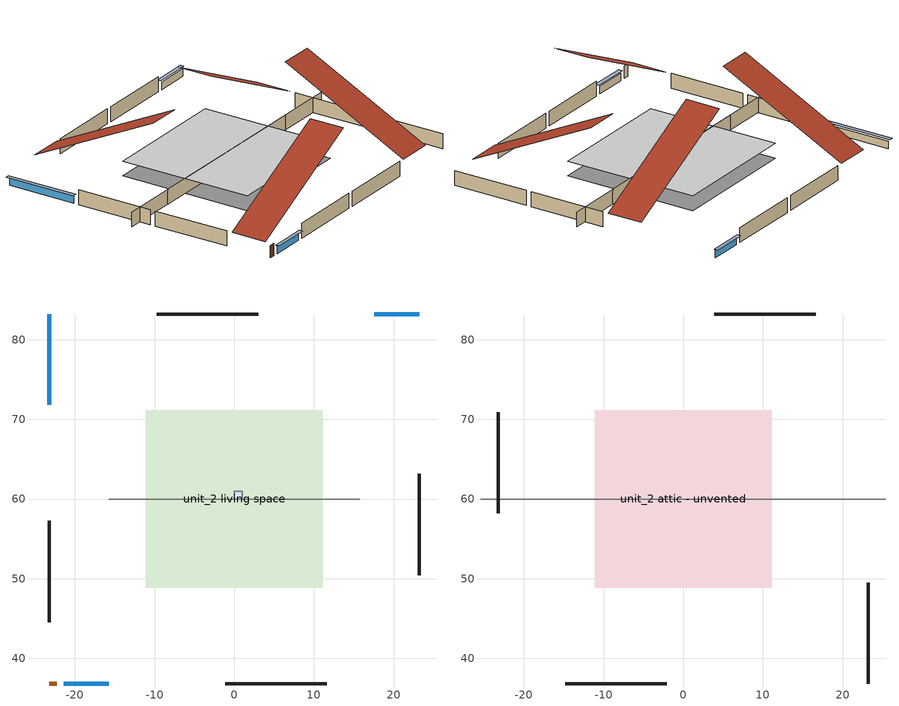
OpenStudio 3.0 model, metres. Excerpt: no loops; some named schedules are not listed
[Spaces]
unit_2 living space
 floor foundation (unit_2 Surface_1 construction): -11.14,48.86 -11.14,71.14 11.14,71.14 11.14,48.86 z0
 wall outside (unit_2 Surface_2 construction): 2.99,83.23 -9.74,83.23 / 23.23,50.42 23.23,63.16 / -1.15,36.77 11.59,36.77 / -23.23,57.25 -23.23,44.52 z0:2.44
 wall outside (unit_2 AdiabaticWallConstruction): -23.23,83.23 -23.23,71.84 / 23.23,83.23 17.57,83.23 / -21.39,36.77 -15.73,36.77 z0:1.22
 wall outside (unit_2 AdiabaticWallConstruction 1): -23.23,36.77 -22.31,36.77 z0:2.03
 wall adiabatic (unit_2 Surface_4 construction): 15.75,60 -15.75,60 z0:2.44
 window (unit_2 WindowConstruction): -23.23,83.23 -23.23,71.84 z0:1.22
 window (unit_2 WindowConstruction 1): 23.23,83.23 17.58,83.23 z0:1.22
 window (unit_2 WindowConstruction 2): -21.39,36.77 -15.73,36.77 z0:1.22
 door (unit_2 Door): -23.23,36.77 -22.32,36.77 z0:2.03
unit_2 furnace airloop ret air space
 floor adiabatic (unit_2 AdiabaticConst): 0,60 0,61 1,61 1,60 z0
 wall adiabatic (unit_2 AdiabaticConst): 0,61 0,60 1,60 1,61 0,61 z0:1
 ceiling adiabatic (unit_2 AdiabaticConst): 1,60 1,61 0,61 0,60 z1
unit_2 attic - unvented
 floor to unit_2 living space (unit_2 Surface_6 construction Reversed): -11.14,48.86 -11.14,71.14 11.14,71.14 11.14,48.86 z2.44
 wall outside (unit_2 Surface_10 construction): 16.65,83.23 3.92,83.23 / 23.23,36.77 23.23,49.5 / -14.8,36.77 -2.08,36.77 / -23.23,70.91 -23.23,58.18 z0:2.44
 wall adiabatic (unit_2 Surface_11 construction): 25.45,60 -25.45,60 z0:2.44
 roof outside (unit_2 Surface_8 construction): -16.56,83.23,2.44 -16.56,62.16,12.97 -10.67,62.16,12.97 -10.67,83.23,2.44; 23.23,69.98,2.44 2.16,69.98,12.97 2.16,64.09,12.97 23.23,64.09,2.44; 18.41,36.77,2.44 18.41,57.84,12.97 12.52,57.84,12.97 12.52,36.77,2.44; -23.23,37.7,2.44 -2.16,37.7,12.97 -2.16,43.59,12.97 -23.23,43.59,2.44
shading: -23.23,71.53 -23.23,83.53 -23.84,83.53 -23.84,71.53 z1.52; 17.27,83.23 23.53,83.23 23.53,83.84 17.27,83.84 z1.52; -15.43,36.77 -21.69,36.77 -21.69,36.16 -15.43,36.16 z1.52
[Site]
unit_2 Buffalo Niagara Intl Ap_NY_USA: Latitude {deg}=42.93; Longitude {deg}=-78.73; Time Zone {hr}=-5; Elevation {m}=215; Terrain=Suburbs
[ClimateZones]
Climate Zone Institution Name 1=Building America; Climate Zone Document Year 1=0; Climate Zone Value 1=Cold
[Site:GroundTemperature:Shallow]
4.30207, 2.29327, 2.1324, 3.08568, 6.91256, 10.7216, 14.0239, 16.1158, 16.2935, 14.5921, 11.374, 7.68183
[Site:WaterMainsTemperature]
Calculation Method=Schedule; Temperature Schedule=unit_2 mains temperature schedule
[Building]
unit_2 Building 1
[Material] Roughness=Rough
Name | Thickness {m} | Conductivity {W/m-K} | Density {kg/m3} | Specific Heat {J/kg-K} | Thermal Absorptance | Solar Absorptance | Visible Absorptance
unit_2 asphalt or fiberglass shingles | 0.009525 | 0.162714 | 1121.4 | 1465.45 | 0.92 | 0.7 | 0.7
unit_2 RoofRigidIns | 0.00224212 | 0.029427 | 32.04 | 1214.23
unit_2 RoofSheathing | 0.0127 | 0.115458 | 512.64 | 1214.23
unit_2 wood siding | 0.0254 | 0.102417 | 544.68 | 1172.36 | 0.92 | 0.7 | 0.7
unit_2 WallStudAndCavity | 0.1397 | 0.727959 | 139.0536 | 1170.24
unit_2 WallRigidIns | 0.025908 | 0.029427 | 32.04 | 1214.23
unit_2 WallStudAndCavity 1 | 0.1397 | 0.177484 | 139.0536 | 1170.24
unit_2 Drywall 0.5 in. | 0.0127 | 0.160291 | 801 | 837.4 | 0.9 | 0.5 | 0.1
unit_2 WallStudAndCavity 2 | 0.1397 | 0.223823 | 139.0536 | 1170.24
unit_2 WallStudAndCavity 3 | 0.1397 | 0.393673 | 139.0536 | 1170.24
unit_2 FloorIns | 0.1397 | 0.0492645 | 92.3553 | 1139.71
unit_2 WallRigidIns 1 | 0.051816 | 0.029427 | 32.04 | 1214.23
unit_2 Plywood 0.75 in. | 0.01905 | 0.115458 | 512.64 | 1214.23
unit_2 Concrete 4.0 in. | 0.1016 | 1.803125 | 2242.8 | 837.4 | 0.9
unit_2 wood siding 1 | 0.0254 | 0.102417 | 544.68 | 1172.36 | 0.9 | 0.75 | 0.75
unit_2 WallRigidIns 2 | 0.512978 | 0.029427 | 32.04 | 1214.23
unit_2 WallStudAndCavity 4 | 0.0889 | 0.380278 | 52.3479 | 1209.89
unit_2 DoorMaterial | 0.04445 | 0.0612267 | 512.64 | 1214.23
unit_2 WallStudAndCavity 5 | 0.0889 | 0.391764 | 83.0341 | 1211.67
unit_2 furniture material living space | 0.06096 | 0.115458 | 640.8 | 1214.23 | 0.9 | 0.6 | 0.1
[Construction]
unit_2 Surface_8 construction: unit_2 asphalt or fiberglass shingles, unit_2 RoofRigidIns, unit_2 RoofSheathing
unit_2 Surface_10 construction: unit_2 wood siding, unit_2 RoofSheathing, unit_2 WallStudAndCavity
unit_2 Surface_11 construction: unit_2 WallRigidIns, unit_2 RoofSheathing, unit_2 WallStudAndCavity 1, unit_2 Drywall 0.5 in.
unit_2 Surface_2 construction: unit_2 wood siding, unit_2 WallRigidIns, unit_2 RoofSheathing, unit_2 WallStudAndCavity 2, unit_2 Drywall 0.5 in.
unit_2 Surface_4 construction: unit_2 RoofSheathing, unit_2 WallStudAndCavity 3
unit_2 Surface_6 construction Reversed: unit_2 Plywood 0.75 in., unit_2 WallRigidIns 1, unit_2 FloorIns
unit_2 Surface_1 construction: unit_2 Concrete 4.0 in.
unit_2 WindowConstruction; unit_2 WindowConstruction 1; unit_2 WindowConstruction 2: unit_2 WindowMaterial
unit_2 AdiabaticWallConstruction; unit_2 AdiabaticWallConstruction 1: unit_2 wood siding 1, unit_2 WallRigidIns 2, unit_2 WallStudAndCavity 4, unit_2 Drywall 0.5 in.
unit_2 Door: unit_2 DoorMaterial
unit_2 PartitionWallConstruction: unit_2 Drywall 0.5 in., unit_2 WallStudAndCavity 5, unit_2 Drywall 0.5 in.
unit_2 furniture construction living space: unit_2 furniture material living space
unit_2 AdiabaticConst: unit_2 Adiabatic
[WindowMaterial:Shade] Solar Transmittance=0.822706; Solar Reflectance=0.177284; Visible Transmittance=0.822706; Visible Reflectance=0.177284; Thermal Hemispherical Emissivity=1e-05; Thermal Transmittance=0.822706; Thickness {m}=0.0001; Conductivity {W/m-K}=10000; Shade to Glass Distance {m}=0.001; Top Opening Multiplier=0; Bottom Opening Multiplier=0; Left-Side Opening Multiplier=0; Right-Side Opening Multiplier=0; Airflow Permeability=0
unit_2 WindowCoolingShade; unit_2 WindowCoolingShade 1; unit_2 WindowCoolingShade 2
[WindowMaterial:SimpleGlazingSystem]
unit_2 WindowMaterial: U-Factor {W/m2-K}=2.10086; Solar Heat Gain Coefficient=0.2125
[Material:NoMass]
unit_2 Adiabatic: Roughness=Rough; Thermal Resistance {m2-K/W}=176.1
[ThermalZone] Use Ideal Air Loads=No
Name | Volume {m3} | Thermostat
unit_2 living space | 1210.6 | unit_2 living space temperature setpoint
unit_2 attic - unvented | 824.534
unit_2 furnace airloop ret air zone | 1
[Sizing:Zone]
unit_2 attic - unvented: Zone Cooling Design Supply Air Temperature Input Method=SupplyAirTemperature; Zone Cooling Design Supply Air Temperature {C}=14; Zone Cooling Design Supply Air Temperature Difference {deltaC}=11.11; Zone Heating Design Supply Air Temperature Input Method=SupplyAirTemperature; Zone Heating Design Supply Air Temperature {C}=40; Zone Heating Design Supply Air Temperature Difference {deltaC}=11.11; Zone Cooling Design Supply Air Humidity Ratio {kg-H2O/kg-air}=0.0085; Zone Heating Design Supply Air Humidity Ratio {kg-H2O/kg-air}=0.008; Cooling Design Air Flow Method=DesignDay; Heating Design Air Flow Method=DesignDay; Account for Dedicated Outdoor Air System=No; Dedicated Outdoor Air System Control Strategy=NeutralSupplyAir; Dedicated Outdoor Air Low Setpoint Temperature for Design {C}=autosize; Dedicated Outdoor Air High Setpoint Temperature for Design {C}=autosize
[Space] Building Unit=unit_2 building_unit_2
Name | Space Type | Thermal Zone
unit_2 living space | unit_2 Space Type 1 | unit_2 living space
unit_2 attic - unvented | unit_2 Space Type 2 | unit_2 attic - unvented
unit_2 furnace airloop ret air space |  | unit_2 furnace airloop ret air zone
[SpaceType]
Name | Standards Space Type
unit_2 Space Type 1 | living space
unit_2 Space Type 2 | attic - unvented
[ThermostatSetpoint:DualSetpoint]
unit_2 living space temperature setpoint: Heating Setpoint Temperature Schedule=unit_2 heating setpoint; Cooling Setpoint Temperature Schedule=unit_2 cooling setpoint
[Foundation:Kiva]
unit_2 Foundation Kiva 1: Wall Height Above Grade {m}=0.1016; Wall Depth Below Slab {m}=0.2032
[Foundation:Kiva:Settings]
Soil Conductivity {W/m-K}=1.731; Soil Density {kg/m3}=1842.3; Soil Specific Heat {J/kg-K}=418.7; Ground Solar Absorptivity=0.9; Ground Thermal Absorptivity=0.9; Ground Surface Roughness {m}=0.03; Far-Field Width {m}=40; Deep-Ground Boundary Condition=ZeroFlux; Deep-Ground Depth {m}=40; Minimum Cell Dimension {m}=0.2; Maximum Cell Growth Coefficient=3; Simulation Timestep=Hourly
[SurfaceProperty:ExposedFoundationPerimeter]
unit_2 Surface_1: Exposed Perimeter Calculation Method=TotalExposedPerimeter; Total Exposed Perimeter {m}=63.0936
[ShadingControl] Shading Type=InteriorShade; Shading Control Type=OnIfScheduleAllows; Schedule=unit_2 cooling season schedule; Shading Control Is Scheduled=Yes
Name | Shading Device Material
unit_2 WindowShadingControl | unit_2 WindowCoolingShade
unit_2 WindowShadingControl 1 | unit_2 WindowCoolingShade 1
unit_2 WindowShadingControl 2 | unit_2 WindowCoolingShade 2
[InternalMass:Definition] Design Level Calculation Method=SurfaceArea; Surface Area {m2}=496.474
Name | Construction
unit_2 living space Living Partition | unit_2 PartitionWallConstruction
unit_2 furniture mass living space living | unit_2 furniture construction living space
[InternalMass] Space or SpaceType=unit_2 living space; Multiplier=1
Name | Internal Mass Definition
unit_2 living space Living Partition | unit_2 living space Living Partition
unit_2 furniture mass living space living | unit_2 furniture mass living space living
[People:Definition]
unit_2 occupants: Number of People Calculation Method=People; Number of People {people}=5; Fraction Radiant=0.314171; Sensible Heat Fraction=0.56303; Carbon Dioxide Generation Rate {m3/s-W}=0; Enable ASHRAE 55 Comfort Warnings=No; Mean Radiant Temperature Calculation Type=ZoneAveraged
[People]
unit_2 occupants: People Definition=unit_2 occupants; Space or SpaceType=unit_2 living space; Number of People Schedule=unit_2 occupants schedule; Activity Level Schedule=unit_2 Schedule Ruleset 1; Multiplier=1
[ElectricEquipment:Definition] Design Level Calculation Method=EquipmentLevel
Name | Design Level {W} | Fraction Latent | Fraction Radiant | Fraction Lost
unit_2 ceiling fan | 255.6 | 0 | 0.558 | 0
unit_2 clothes washer | 15982 | 0.03 | 0.162 | 0.7
unit_2 dishwasher | 14127 | 0.3 | 0.18 | 0.4
unit_2 clothes dryer | 16.9168 | 0.0164787 | 0.0801128 | 0.85
unit_2 fridge | 109.031 | 0 | 0.6 | 0
unit_2 cooking range | 16.2233 | 0.161847 | 0.382892 | 0.2
unit_2 misc tv | 335.849 | 0 | 0.6 | 0
unit_2 misc plug loads | 888.433 | 0.045 | 0.513 | 0.1
unit_2 whole house fan; unit_2 mech vent house fan | 0 | 0 | 0 | 1
unit_2 mech vent house fan cfis | 0 | 0 | 0 | 0
[ElectricEquipment] Space or SpaceType=unit_2 living space
Name | Electric Equipment Definition | Schedule
unit_2 ceiling fan | unit_2 ceiling fan | unit_2 ceiling fan schedule
unit_2 clothes washer | unit_2 clothes washer | unit_2 clothes washer schedule
unit_2 dishwasher | unit_2 dishwasher | unit_2 dishwasher schedule
unit_2 clothes dryer | unit_2 clothes dryer | unit_2 clothes dryer
unit_2 fridge | unit_2 fridge | unit_2 fridge
unit_2 cooking range | unit_2 cooking range | unit_2 cooking range
unit_2 misc tv | unit_2 misc tv | unit_2 misc tv schedule
unit_2 misc plug loads | unit_2 misc plug loads | unit_2 misc plug loads schedule
unit_2 whole house fan | unit_2 whole house fan | unit_2 Always On Discrete
unit_2 mech vent house fan | unit_2 mech vent house fan | unit_2 Always On Discrete
unit_2 mech vent house fan cfis | unit_2 mech vent house fan cfis | unit_2 Always On Discrete
[OtherEquipment:Definition] Design Level Calculation Method=EquipmentLevel
Name | Design Level {W} | Fraction Latent | Fraction Radiant | Fraction Lost
unit_2 water heater EC adjustment | 0.01 | 0 | 0 | 1
unit_2 water Sensible | -5224.15 | 0 | 0.6 | 0
unit_2 water Latent | 5300.79 | 1 | 0 | 0
unit_2 clothes dryer 2 | 224.743 | 0.0164787 | 0.0801128 | 0.85
unit_2 cooking range 2 | 475.458 | 0.161847 | 0.382892 | 0.2
unit_2 furnace_airloop_0_SupSensLkToLv equip; unit_2 furnace_airloop_0_SupCondToLv equip; unit_2 furnace_airloop_0_RetCondToRP equip; unit_2 furnace_airloop_0_RetSensLkToRP equip; unit_2 furnace_airloop_0_SupCondToDZ equip; unit_2 furnace_airloop_0_RetCondToDZ equip; unit_2 furnace_airloop_0_SupSensLkToDZ equip | 0 | 0 | 0 | 0
unit_2 furnace_airloop_0_SupLatLkToLv equip; unit_2 furnace_airloop_0_RetLatLkToRP equip; unit_2 furnace_airloop_0_SupLatLkToDZ equip | 0 | 1 | 0 | 0
[OtherEquipment]
Name | Other Equipment Definition | Space or SpaceType | Schedule | Fuel Type
unit_2 water heater EC adjustment | unit_2 water heater EC adjustment | unit_2 living space | unit_2 Always On Discrete | NaturalGas
unit_2 water Sensible | unit_2 water Sensible | unit_2 living space | unit_2 dhw fixtures schedule | None
unit_2 water Latent | unit_2 water Latent | unit_2 living space | unit_2 dhw fixtures schedule | None
unit_2 clothes dryer 1 | unit_2 clothes dryer 2 | unit_2 living space | unit_2 clothes dryer | NaturalGas
unit_2 cooking range 1 | unit_2 cooking range 2 | unit_2 living space | unit_2 cooking range | NaturalGas
unit_2 furnace_airloop_0_SupSensLkToLv equip | unit_2 furnace_airloop_0_SupSensLkToLv equip | unit_2 living space | unit_2 Always On Discrete | None
unit_2 furnace_airloop_0_SupLatLkToLv equip | unit_2 furnace_airloop_0_SupLatLkToLv equip | unit_2 living space | unit_2 Always On Discrete | None
unit_2 furnace_airloop_0_SupCondToLv equip | unit_2 furnace_airloop_0_SupCondToLv equip | unit_2 living space | unit_2 Always On Discrete | None
unit_2 furnace_airloop_0_RetCondToRP equip | unit_2 furnace_airloop_0_RetCondToRP equip | unit_2 furnace airloop ret air space | unit_2 Always On Discrete | None
unit_2 furnace_airloop_0_RetSensLkToRP equip | unit_2 furnace_airloop_0_RetSensLkToRP equip | unit_2 furnace airloop ret air space | unit_2 Always On Discrete | None
unit_2 furnace_airloop_0_RetLatLkToRP equip | unit_2 furnace_airloop_0_RetLatLkToRP equip | unit_2 furnace airloop ret air space | unit_2 Always On Discrete | None
unit_2 furnace_airloop_0_SupCondToDZ equip | unit_2 furnace_airloop_0_SupCondToDZ equip | unit_2 attic - unvented | unit_2 Always On Discrete | None
unit_2 furnace_airloop_0_RetCondToDZ equip | unit_2 furnace_airloop_0_RetCondToDZ equip | unit_2 attic - unvented | unit_2 Always On Discrete | None
unit_2 furnace_airloop_0_SupSensLkToDZ equip | unit_2 furnace_airloop_0_SupSensLkToDZ equip | unit_2 attic - unvented | unit_2 Always On Discrete | None
unit_2 furnace_airloop_0_SupLatLkToDZ equip | unit_2 furnace_airloop_0_SupLatLkToDZ equip | unit_2 attic - unvented | unit_2 Always On Discrete | None
[WaterUse:Equipment:Definition] Target Temperature Schedule=unit_2 WH Setpoint Temp
Name | Peak Flow Rate {m3/s}
unit_2 clothes washer | 0.000273283
unit_2 dishwasher | 0.000178529
[Lights:Definition]
unit_2 interior lighting: Design Level Calculation Method=LightingLevel; Lighting Level {W}=728.107; Fraction Radiant=0.6; Fraction Visible=0.2; Return Air Fraction=0
[Lights]
unit_2 interior lighting: Lights Definition=unit_2 interior lighting; Space or SpaceType=unit_2 living space; Schedule=unit_2 lighting schedule; Fraction Replaceable=1
[Exterior:Lights:Definition]
unit_2 exterior lighting: Design Level {W}=46.598
[Exterior:Lights]
unit_2 exterior lighting: Exterior Lights Definition=unit_2 exterior lighting; Schedule=unit_2 lighting schedule
[ZoneMixing] Schedule=unit_2 Always On Continuous; Design Flow Rate Calculation Method=Flow/Zone; Design Flow Rate {m3/s}=0
Name | Zone | Source Zone
unit_2 furnace_airloop_0_ZoneMixDZToLv mix | unit_2 living space | unit_2 attic - unvented
unit_2 furnace_airloop_0_ZoneMixLvToDZ mix; unit_2 whole house fan mix | unit_2 attic - unvented | unit_2 living space
[SpaceInfiltration:DesignFlowRate] Space or SpaceType=unit_2 living space; Schedule=unit_2 Always On Discrete; Design Flow Rate Calculation Method=Flow/Space; Design Flow Rate {m3/s}=0
unit_2 natural vent flow; unit_2 whole house fan flow; unit_2 infil flow; unit_2 mech vent flow
[BuildingUnit]
unit_2 building_unit_2
[Schedule:Ruleset]
Name | Default Day Schedule
unit_2 heating setpoint | unit_2 Schedule Day 3
unit_2 cooling setpoint | unit_2 Schedule Day 4
unit_2 cooling season schedule | unit_2 Schedule Day 5
unit_2 occupants schedule | unit_2 Schedule Day 6
unit_2 Schedule Ruleset 1 | unit_2 Schedule Day 7
unit_2 ceiling fan schedule | unit_2 Schedule Day 8
unit_2 dhw fixtures schedule | unit_2 Schedule Day 9
unit_2 clothes washer schedule | unit_2 Schedule Day 10
unit_2 dishwasher schedule | unit_2 Schedule Day 11
unit_2 clothes dryer | unit_2 Schedule Day 12
unit_2 fridge | unit_2 Schedule Day 13
unit_2 cooking range | unit_2 Schedule Day 14
unit_2 misc tv schedule | unit_2 Schedule Day 15
unit_2 misc plug loads schedule | unit_2 Schedule Day 16
unit_2 lighting schedule | unit_2 Schedule Day 17
[Schedule:Day]
unit_2 Schedule Day 5; unit_2 Schedule Day 6; unit_2 Schedule Day 8; unit_2 Schedule Day 10; unit_2 Schedule Day 11; unit_2 Schedule Day 12; unit_2 Schedule Day 13; unit_2 Schedule Day 14: 24, 0, 0
unit_2 Schedule Day 7: 24, 0, 117.228
[Schedule:Rule] Apply Sunday=Yes; Apply Monday=Yes; Apply Tuesday=Yes; Apply Wednesday=Yes; Apply Thursday=Yes; Apply Friday=Yes; Apply Saturday=Yes
Name | Schedule Ruleset | Rule Order | Day Schedule | Date Specification Type | Start Month | Start Day | End Month | End Day | Specific Month 1 | Specific Day 1 | Specific Month 2 | Specific Day 2 | Specific Month 3 | Specific Day 3 | Specific Month 4 | Specific Day 4 | Specific Month 5 | Specific Day 5 | Specific Month 6 | Specific Day 6 | Specific Month 7 | Specific Day 7 | Specific Month 8 | Specific Day 8 | Specific Month 9 | Specific Day 9 | Specific Month 10 | Specific Day 10 | Specific Month 11 | Specific Day 11 | Specific Month 12 | Specific Day 12 | Specific Month 13 | Specific Day 13 | Specific Month 14 | Specific Day 14 | Specific Month 15 | Specific Day 15 | Specific Month 16 | Specific Day 16 | Specific Month 17 | Specific Day 17 | Specific Month 18 | Specific Day 18 | Specific Month 19 | Specific Day 19 | Specific Month 20 | Specific Day 20 | Specific Month 21 | Specific Day 21 | Specific Month 22 | Specific Day 22 | Specific Month 23 | Specific Day 23 | Specific Month 24 | Specific Day 24 | Specific Month 25 | Specific Day 25 | Specific Month 26 | Specific Day 26 | Specific Month 27 | Specific Day 27 | Specific Month 28 | Specific Day 28 | Specific Month 29 | Specific Day 29 | Specific Month 30 | Specific Day 30 | Specific Month 31 | Specific Day 31 | Specific Month 32 | Specific Day 32 | Specific Month 33 | Specific Day 33 | Specific Month 34 | Specific Day 34 | Specific Month 35 | Specific Day 35 | Specific Month 36 | Specific Day 36 | Specific Month 37 | Specific Day 37 | Specific Month 38 | Specific Day 38 | Specific Month 39 | Specific Day 39 | Specific Month 40 | Specific Day 40 | Specific Month 41 | Specific Day 41 | Specific Month 42 | Specific Day 42 | Specific Month 43 | Specific Day 43 | Specific Month 44 | Specific Day 44 | Specific Month 45 | Specific Day 45 | Specific Month 46 | Specific Day 46 | Specific Month 47 | Specific Day 47 | Specific Month 48 | Specific Day 48 | Specific Month 49 | Specific Day 49 | Specific Month 50 | Specific Day 50 | Specific Month 51 | Specific Day 51 | Specific Month 52 | Specific Day 52 | Specific Month 53 | Specific Day 53
unit_2 cooling season schedule allday ruleset1 | unit_2 cooling season schedule | 2 | unit_2 cooling season schedule allday1 | DateRange | 1 | 1 | 5 | 31
unit_2 cooling season schedule allday ruleset6 | unit_2 cooling season schedule | 1 | unit_2 cooling season schedule allday6 | DateRange | 6 | 1 | 9 | 30
unit_2 cooling season schedule allday ruleset10 | unit_2 cooling season schedule | 0 | unit_2 cooling season schedule allday10 | DateRange | 10 | 1 | 12 | 31
unit_2 occupants schedule allday ruleset1 | unit_2 occupants schedule | 0 | unit_2 occupants schedule allday1 | DateRange | 1 | 1 | 12 | 31
unit_2 ceiling fan schedule allday ruleset1 | unit_2 ceiling fan schedule | 2 | unit_2 ceiling fan schedule allday1 | DateRange | 1 | 1 | 5 | 31
unit_2 ceiling fan schedule allday ruleset6 | unit_2 ceiling fan schedule | 1 | unit_2 ceiling fan schedule allday6 | DateRange | 6 | 1 | 8 | 31
unit_2 ceiling fan schedule allday ruleset9 | unit_2 ceiling fan schedule | 0 | unit_2 ceiling fan schedule allday9 | DateRange | 9 | 1 | 12 | 31
unit_2 clothes washer schedule allday ruleset1 | unit_2 clothes washer schedule | 6 | unit_2 clothes washer schedule allday1 | SpecificDates |  |  |  |  | 1 | 1 | 1 | 8 | 1 | 15 | 1 | 22 | 1 | 29 | 2 | 5 | 2 | 12 | 2 | 19 | 2 | 26 | 3 | 5 | 3 | 12 | 3 | 19 | 3 | 26 | 4 | 2 | 4 | 9 | 4 | 16 | 4 | 23 | 4 | 30 | 5 | 7 | 5 | 14 | 5 | 21 | 5 | 28 | 6 | 4 | 6 | 11 | 6 | 18 | 6 | 25 | 7 | 2 | 7 | 9 | 7 | 16 | 7 | 23 | 7 | 30 | 8 | 6 | 8 | 13 | 8 | 20 | 8 | 27 | 9 | 3 | 9 | 10 | 9 | 17 | 9 | 24 | 10 | 1 | 10 | 8 | 10 | 15 | 10 | 22 | 10 | 29 | 11 | 5 | 11 | 12 | 11 | 19 | 11 | 26 | 12 | 3 | 12 | 10 | 12 | 17 | 12 | 24 | 12 | 31
unit_2 clothes washer schedule allday ruleset2 | unit_2 clothes washer schedule | 5 | unit_2 clothes washer schedule allday2 | SpecificDates |  |  |  |  | 1 | 2 | 1 | 9 | 1 | 16 | 1 | 23 | 1 | 30 | 2 | 6 | 2 | 13 | 2 | 20 | 2 | 27 | 3 | 6 | 3 | 13 | 3 | 20 | 3 | 27 | 4 | 3 | 4 | 10 | 4 | 17 | 4 | 24 | 5 | 1 | 5 | 8 | 5 | 15 | 5 | 22 | 5 | 29 | 6 | 5 | 6 | 12 | 6 | 19 | 6 | 26 | 7 | 3 | 7 | 10 | 7 | 17 | 7 | 24 | 7 | 31 | 8 | 7 | 8 | 14 | 8 | 21 | 8 | 28 | 9 | 4 | 9 | 11 | 9 | 18 | 9 | 25 | 10 | 2 | 10 | 9 | 10 | 16 | 10 | 23 | 10 | 30 | 11 | 6 | 11 | 13 | 11 | 20 | 11 | 27 | 12 | 4 | 12 | 11 | 12 | 18 | 12 | 25
unit_2 clothes washer schedule allday ruleset3 | unit_2 clothes washer schedule | 4 | unit_2 clothes washer schedule allday3 | SpecificDates |  |  |  |  | 1 | 3 | 1 | 10 | 1 | 17 | 1 | 24 | 1 | 31 | 2 | 7 | 2 | 14 | 2 | 21 | 2 | 28 | 3 | 7 | 3 | 14 | 3 | 21 | 3 | 28 | 4 | 4 | 4 | 11 | 4 | 18 | 4 | 25 | 5 | 2 | 5 | 9 | 5 | 16 | 5 | 23 | 5 | 30 | 6 | 6 | 6 | 13 | 6 | 20 | 6 | 27 | 7 | 4 | 7 | 11 | 7 | 18 | 7 | 25 | 8 | 1 | 8 | 8 | 8 | 15 | 8 | 22 | 8 | 29 | 9 | 5 | 9 | 12 | 9 | 19 | 9 | 26 | 10 | 3 | 10 | 10 | 10 | 17 | 10 | 24 | 10 | 31 | 11 | 7 | 11 | 14 | 11 | 21 | 11 | 28 | 12 | 5 | 12 | 12 | 12 | 19 | 12 | 26
unit_2 clothes washer schedule allday ruleset4 | unit_2 clothes washer schedule | 3 | unit_2 clothes washer schedule allday4 | SpecificDates |  |  |  |  | 1 | 4 | 1 | 11 | 1 | 18 | 1 | 25 | 2 | 1 | 2 | 8 | 2 | 15 | 2 | 22 | 3 | 1 | 3 | 8 | 3 | 15 | 3 | 22 | 3 | 29 | 4 | 5 | 4 | 12 | 4 | 19 | 4 | 26 | 5 | 3 | 5 | 10 | 5 | 17 | 5 | 24 | 5 | 31 | 6 | 7 | 6 | 14 | 6 | 21 | 6 | 28 | 7 | 5 | 7 | 12 | 7 | 19 | 7 | 26 | 8 | 2 | 8 | 9 | 8 | 16 | 8 | 23 | 8 | 30 | 9 | 6 | 9 | 13 | 9 | 20 | 9 | 27 | 10 | 4 | 10 | 11 | 10 | 18 | 10 | 25 | 11 | 1 | 11 | 8 | 11 | 15 | 11 | 22 | 11 | 29 | 12 | 6 | 12 | 13 | 12 | 20 | 12 | 27
unit_2 clothes washer schedule allday ruleset5 | unit_2 clothes washer schedule | 2 | unit_2 clothes washer schedule allday5 | SpecificDates |  |  |  |  | 1 | 5 | 1 | 12 | 1 | 19 | 1 | 26 | 2 | 2 | 2 | 9 | 2 | 16 | 2 | 23 | 3 | 2 | 3 | 9 | 3 | 16 | 3 | 23 | 3 | 30 | 4 | 6 | 4 | 13 | 4 | 20 | 4 | 27 | 5 | 4 | 5 | 11 | 5 | 18 | 5 | 25 | 6 | 1 | 6 | 8 | 6 | 15 | 6 | 22 | 6 | 29 | 7 | 6 | 7 | 13 | 7 | 20 | 7 | 27 | 8 | 3 | 8 | 10 | 8 | 17 | 8 | 24 | 8 | 31 | 9 | 7 | 9 | 14 | 9 | 21 | 9 | 28 | 10 | 5 | 10 | 12 | 10 | 19 | 10 | 26 | 11 | 2 | 11 | 9 | 11 | 16 | 11 | 23 | 11 | 30 | 12 | 7 | 12 | 14 | 12 | 21 | 12 | 28
unit_2 clothes washer schedule allday ruleset6 | unit_2 clothes washer schedule | 1 | unit_2 clothes washer schedule allday6 | SpecificDates |  |  |  |  | 1 | 6 | 1 | 13 | 1 | 20 | 1 | 27 | 2 | 3 | 2 | 10 | 2 | 17 | 2 | 24 | 3 | 3 | 3 | 10 | 3 | 17 | 3 | 24 | 3 | 31 | 4 | 7 | 4 | 14 | 4 | 21 | 4 | 28 | 5 | 5 | 5 | 12 | 5 | 19 | 5 | 26 | 6 | 2 | 6 | 9 | 6 | 16 | 6 | 23 | 6 | 30 | 7 | 7 | 7 | 14 | 7 | 21 | 7 | 28 | 8 | 4 | 8 | 11 | 8 | 18 | 8 | 25 | 9 | 1 | 9 | 8 | 9 | 15 | 9 | 22 | 9 | 29 | 10 | 6 | 10 | 13 | 10 | 20 | 10 | 27 | 11 | 3 | 11 | 10 | 11 | 17 | 11 | 24 | 12 | 1 | 12 | 8 | 12 | 15 | 12 | 22 | 12 | 29
unit_2 clothes washer schedule allday ruleset7 | unit_2 clothes washer schedule | 0 | unit_2 clothes washer schedule allday7 | SpecificDates |  |  |  |  | 1 | 7 | 1 | 14 | 1 | 21 | 1 | 28 | 2 | 4 | 2 | 11 | 2 | 18 | 2 | 25 | 3 | 4 | 3 | 11 | 3 | 18 | 3 | 25 | 4 | 1 | 4 | 8 | 4 | 15 | 4 | 22 | 4 | 29 | 5 | 6 | 5 | 13 | 5 | 20 | 5 | 27 | 6 | 3 | 6 | 10 | 6 | 17 | 6 | 24 | 7 | 1 | 7 | 8 | 7 | 15 | 7 | 22 | 7 | 29 | 8 | 5 | 8 | 12 | 8 | 19 | 8 | 26 | 9 | 2 | 9 | 9 | 9 | 16 | 9 | 23 | 9 | 30 | 10 | 7 | 10 | 14 | 10 | 21 | 10 | 28 | 11 | 4 | 11 | 11 | 11 | 18 | 11 | 25 | 12 | 2 | 12 | 9 | 12 | 16 | 12 | 23 | 12 | 30
unit_2 dishwasher schedule allday ruleset1 | unit_2 dishwasher schedule | 6 | unit_2 dishwasher schedule allday1 | SpecificDates |  |  |  |  | 1 | 1 | 1 | 8 | 1 | 15 | 1 | 22 | 1 | 29 | 2 | 5 | 2 | 12 | 2 | 19 | 2 | 26 | 3 | 5 | 3 | 12 | 3 | 19 | 3 | 26 | 4 | 2 | 4 | 9 | 4 | 16 | 4 | 23 | 4 | 30 | 5 | 7 | 5 | 14 | 5 | 21 | 5 | 28 | 6 | 4 | 6 | 11 | 6 | 18 | 6 | 25 | 7 | 2 | 7 | 9 | 7 | 16 | 7 | 23 | 7 | 30 | 8 | 6 | 8 | 13 | 8 | 20 | 8 | 27 | 9 | 3 | 9 | 10 | 9 | 17 | 9 | 24 | 10 | 1 | 10 | 8 | 10 | 15 | 10 | 22 | 10 | 29 | 11 | 5 | 11 | 12 | 11 | 19 | 11 | 26 | 12 | 3 | 12 | 10 | 12 | 17 | 12 | 24 | 12 | 31
unit_2 dishwasher schedule allday ruleset2 | unit_2 dishwasher schedule | 5 | unit_2 dishwasher schedule allday2 | SpecificDates |  |  |  |  | 1 | 2 | 1 | 9 | 1 | 16 | 1 | 23 | 1 | 30 | 2 | 6 | 2 | 13 | 2 | 20 | 2 | 27 | 3 | 6 | 3 | 13 | 3 | 20 | 3 | 27 | 4 | 3 | 4 | 10 | 4 | 17 | 4 | 24 | 5 | 1 | 5 | 8 | 5 | 15 | 5 | 22 | 5 | 29 | 6 | 5 | 6 | 12 | 6 | 19 | 6 | 26 | 7 | 3 | 7 | 10 | 7 | 17 | 7 | 24 | 7 | 31 | 8 | 7 | 8 | 14 | 8 | 21 | 8 | 28 | 9 | 4 | 9 | 11 | 9 | 18 | 9 | 25 | 10 | 2 | 10 | 9 | 10 | 16 | 10 | 23 | 10 | 30 | 11 | 6 | 11 | 13 | 11 | 20 | 11 | 27 | 12 | 4 | 12 | 11 | 12 | 18 | 12 | 25
unit_2 dishwasher schedule allday ruleset3 | unit_2 dishwasher schedule | 4 | unit_2 dishwasher schedule allday3 | SpecificDates |  |  |  |  | 1 | 3 | 1 | 10 | 1 | 17 | 1 | 24 | 1 | 31 | 2 | 7 | 2 | 14 | 2 | 21 | 2 | 28 | 3 | 7 | 3 | 14 | 3 | 21 | 3 | 28 | 4 | 4 | 4 | 11 | 4 | 18 | 4 | 25 | 5 | 2 | 5 | 9 | 5 | 16 | 5 | 23 | 5 | 30 | 6 | 6 | 6 | 13 | 6 | 20 | 6 | 27 | 7 | 4 | 7 | 11 | 7 | 18 | 7 | 25 | 8 | 1 | 8 | 8 | 8 | 15 | 8 | 22 | 8 | 29 | 9 | 5 | 9 | 12 | 9 | 19 | 9 | 26 | 10 | 3 | 10 | 10 | 10 | 17 | 10 | 24 | 10 | 31 | 11 | 7 | 11 | 14 | 11 | 21 | 11 | 28 | 12 | 5 | 12 | 12 | 12 | 19 | 12 | 26
unit_2 dishwasher schedule allday ruleset4 | unit_2 dishwasher schedule | 3 | unit_2 dishwasher schedule allday4 | SpecificDates |  |  |  |  | 1 | 4 | 1 | 11 | 1 | 18 | 1 | 25 | 2 | 1 | 2 | 8 | 2 | 15 | 2 | 22 | 3 | 1 | 3 | 8 | 3 | 15 | 3 | 22 | 3 | 29 | 4 | 5 | 4 | 12 | 4 | 19 | 4 | 26 | 5 | 3 | 5 | 10 | 5 | 17 | 5 | 24 | 5 | 31 | 6 | 7 | 6 | 14 | 6 | 21 | 6 | 28 | 7 | 5 | 7 | 12 | 7 | 19 | 7 | 26 | 8 | 2 | 8 | 9 | 8 | 16 | 8 | 23 | 8 | 30 | 9 | 6 | 9 | 13 | 9 | 20 | 9 | 27 | 10 | 4 | 10 | 11 | 10 | 18 | 10 | 25 | 11 | 1 | 11 | 8 | 11 | 15 | 11 | 22 | 11 | 29 | 12 | 6 | 12 | 13 | 12 | 20 | 12 | 27
unit_2 dishwasher schedule allday ruleset5 | unit_2 dishwasher schedule | 2 | unit_2 dishwasher schedule allday5 | SpecificDates |  |  |  |  | 1 | 5 | 1 | 12 | 1 | 19 | 1 | 26 | 2 | 2 | 2 | 9 | 2 | 16 | 2 | 23 | 3 | 2 | 3 | 9 | 3 | 16 | 3 | 23 | 3 | 30 | 4 | 6 | 4 | 13 | 4 | 20 | 4 | 27 | 5 | 4 | 5 | 11 | 5 | 18 | 5 | 25 | 6 | 1 | 6 | 8 | 6 | 15 | 6 | 22 | 6 | 29 | 7 | 6 | 7 | 13 | 7 | 20 | 7 | 27 | 8 | 3 | 8 | 10 | 8 | 17 | 8 | 24 | 8 | 31 | 9 | 7 | 9 | 14 | 9 | 21 | 9 | 28 | 10 | 5 | 10 | 12 | 10 | 19 | 10 | 26 | 11 | 2 | 11 | 9 | 11 | 16 | 11 | 23 | 11 | 30 | 12 | 7 | 12 | 14 | 12 | 21 | 12 | 28
unit_2 dishwasher schedule allday ruleset6 | unit_2 dishwasher schedule | 1 | unit_2 dishwasher schedule allday6 | SpecificDates |  |  |  |  | 1 | 6 | 1 | 13 | 1 | 20 | 1 | 27 | 2 | 3 | 2 | 10 | 2 | 17 | 2 | 24 | 3 | 3 | 3 | 10 | 3 | 17 | 3 | 24 | 3 | 31 | 4 | 7 | 4 | 14 | 4 | 21 | 4 | 28 | 5 | 5 | 5 | 12 | 5 | 19 | 5 | 26 | 6 | 2 | 6 | 9 | 6 | 16 | 6 | 23 | 6 | 30 | 7 | 7 | 7 | 14 | 7 | 21 | 7 | 28 | 8 | 4 | 8 | 11 | 8 | 18 | 8 | 25 | 9 | 1 | 9 | 8 | 9 | 15 | 9 | 22 | 9 | 29 | 10 | 6 | 10 | 13 | 10 | 20 | 10 | 27 | 11 | 3 | 11 | 10 | 11 | 17 | 11 | 24 | 12 | 1 | 12 | 8 | 12 | 15 | 12 | 22 | 12 | 29
unit_2 dishwasher schedule allday ruleset7 | unit_2 dishwasher schedule | 0 | unit_2 dishwasher schedule allday7 | SpecificDates |  |  |  |  | 1 | 7 | 1 | 14 | 1 | 21 | 1 | 28 | 2 | 4 | 2 | 11 | 2 | 18 | 2 | 25 | 3 | 4 | 3 | 11 | 3 | 18 | 3 | 25 | 4 | 1 | 4 | 8 | 4 | 15 | 4 | 22 | 4 | 29 | 5 | 6 | 5 | 13 | 5 | 20 | 5 | 27 | 6 | 3 | 6 | 10 | 6 | 17 | 6 | 24 | 7 | 1 | 7 | 8 | 7 | 15 | 7 | 22 | 7 | 29 | 8 | 5 | 8 | 12 | 8 | 19 | 8 | 26 | 9 | 2 | 9 | 9 | 9 | 16 | 9 | 23 | 9 | 30 | 10 | 7 | 10 | 14 | 10 | 21 | 10 | 28 | 11 | 4 | 11 | 11 | 11 | 18 | 11 | 25 | 12 | 2 | 12 | 9 | 12 | 16 | 12 | 23 | 12 | 30
unit_2 clothes dryer allday ruleset1 | unit_2 clothes dryer | 0 | unit_2 clothes dryer allday1 | DateRange | 1 | 1 | 12 | 31
unit_2 fridge allday ruleset1 | unit_2 fridge | 6 | unit_2 fridge allday1 | DateRange | 1 | 1 | 1 | 31
unit_2 fridge allday ruleset2 | unit_2 fridge | 5 | unit_2 fridge allday2 | DateRange | 2 | 1 | 2 | 28
unit_2 fridge allday ruleset3 | unit_2 fridge | 4 | unit_2 fridge allday3 | DateRange | 3 | 1 | 5 | 31
unit_2 fridge allday ruleset6 | unit_2 fridge | 3 | unit_2 fridge allday6 | DateRange | 6 | 1 | 9 | 30
unit_2 fridge allday ruleset10 | unit_2 fridge | 2 | unit_2 fridge allday10 | DateRange | 10 | 1 | 10 | 31
unit_2 fridge allday ruleset11 | unit_2 fridge | 1 | unit_2 fridge allday11 | DateRange | 11 | 1 | 11 | 30
unit_2 fridge allday ruleset12 | unit_2 fridge | 0 | unit_2 fridge allday12 | DateRange | 12 | 1 | 12 | 31
unit_2 cooking range allday ruleset1 | unit_2 cooking range | 8 | unit_2 cooking range allday1 | DateRange | 1 | 1 | 2 | 28
unit_2 cooking range allday ruleset3 | unit_2 cooking range | 7 | unit_2 cooking range allday3 | DateRange | 3 | 1 | 3 | 31
unit_2 cooking range allday ruleset4 | unit_2 cooking range | 6 | unit_2 cooking range allday4 | DateRange | 4 | 1 | 4 | 30
[Schedule:Constant]
Name | Value
unit_2 Always On Discrete; unit_2 Always On Continuous | 1
unit_2 WH Setpoint Temp | 52.6667
[Schedule:FixedInterval]
unit_2 mains temperature schedule: Interval Length {minutes}=1440; Start Month=1; Start Day=2; Value 1=8.20444; Value 2=8.13556; Value 3=8.06778; Value 4=8.00111; Value 5=7.93611; Value 6=7.87222; Value 7=7.80944; Value 8=7.74833; Value 9=7.68889; Value 10=7.63056; Value 11=7.57333; Value 12=7.51778; Value 13=7.46333; Value 14=7.41111; Value 15=7.35944; Value 16=7.31; Value 17=7.26167; Value 18=7.215; Value 19=7.17; Value 20=7.12611; Value 21=7.08389; Value 22=7.04389; Value 23=7.00444; Value 24=6.96722; Value 25=6.93167; Value 26=6.89778; Value 27=6.865; Value 28=6.83444; Value 29=6.805; Value 30=6.77722; Value 31=6.75167; Value 32=6.72722; Value 33=6.70444; Value 34=6.68389; Value 35=6.66444; Value 36=6.64722; Value 37=6.63111; Value 38=6.61722; Value 39=6.605; Value 40=6.59389; Value 41=6.585; Value 42=6.57778; Value 43=6.57222; Value 44=6.56889; Value 45=6.56667; Value 46=6.56611; Value 47=6.56778; Value 48=6.57056; Value 49=6.57556; Value 50=6.58167; Value 51=6.59; Value 52=6.6; Value 53=6.61167; Value 54=6.625; Value 55=6.64; Value 56=6.65722; Value 57=6.67556; Value 58=6.69556; Value 59=6.71722; Value 60=6.74111; Value 61=6.76611; Value 62=6.79333; Value 63=6.82167; Value 64=6.85167; Value 65=6.88333; Value 66=6.91722; Value 67=6.95222; Value 68=6.98889; Value 69=7.02667; Value 70=7.06667; Value 71=7.10833; Value 72=7.15111; Value 73=7.19556; Value 74=7.24167; Value 75=7.28944; Value 76=7.33833; Value 77=7.38889; Value 78=7.44111; Value 79=7.49444; Value 80=7.54944; Value 81=7.60611; Value 82=7.66389; Value 83=7.72278; Value 84=7.78333; Value 85=7.84556; Value 86=7.90889; Value 87=7.97333; Value 88=8.03944; Value 89=8.10667; Value 90=8.175; Value 91=8.245; Value 92=8.31556; Value 93=8.38778; Value 94=8.46111; Value 95=8.53556; Value 96=8.61167; Value 97=8.68833; Value 98=8.76611; Value 99=8.845; Value 100=8.925; Value 101=9.00611; Value 102=9.08778; Value 103=9.17111; Value 104=9.255; Value 105=9.33944; Value 106=9.42556; Value 107=9.51222; Value 108=9.59944; Value 109=9.68778; Value 110=9.77667; Value 111=9.86667; Value 112=9.95722; Value 113=10.0489; Value 114=10.1406; Value 115=10.2333; Value 116=10.3267; Value 117=10.4206; Value 118=10.515; Value 119=10.61; Value 120=10.7056; Value 121=10.8017; Value 122=10.8983; Value 123=10.9956; Value 124=11.0928; Value 125=11.1906; Value 126=11.2889; Value 127=11.3872; Value 128=11.4861; Value 129=11.585; Value 130=11.6844; Value 131=11.7839; Value 132=11.8833; Value 133=11.9833; Value 134=12.0828; Value 135=12.1828; Value 136=12.2833; Value 137=12.3833; Value 138=12.4833; Value 139=12.5833; Value 140=12.6833; Value 141=12.7833; Value 142=12.8828; Value 143=12.9828; Value 144=13.0822; Value 145=13.1811; Value 146=13.2806; Value 147=13.3789; Value 148=13.4778; Value 149=13.5756; Value 150=13.6733; Value 151=13.7711; Value 152=13.8678; Value 153=13.9644; Value 154=14.0606; Value 155=14.1561; Value 156=14.2511; Value 157=14.3456; Value 158=14.4394; Value 159=14.5328; Value 160=14.6256; Value 161=14.7178; Value 162=14.8089; Value 163=14.8994; Value 164=14.9894; Value 165=15.0783; Value 166=15.1667; Value 167=15.2539; Value 168=15.3406; Value 169=15.4267; Value 170=15.5111; Value 171=15.595; Value 172=15.6783; Value 173=15.76; Value 174=15.8411; Value 175=15.9211; Value 176=16; Value 177=16.0778; Value 178=16.1544; Value 179=16.23; Value 180=16.3044; Value 181=16.3778; Value 182=16.45; Value 183=16.5211; Value 184=16.5906; Value 185=16.6589; Value 186=16.7261; Value 187=16.7922; Value 188=16.8567; Value 189=16.92; Value 190=16.9822; Value 191=17.0428; Value 192=17.1017; Value 193=17.1594; Value 194=17.2161; Value 195=17.2711; Value 196=17.3244; Value 197=17.3761; Value 198=17.4267; Value 199=17.4761; Value 200=17.5233; Value 201=17.5694; Value 202=17.6139; Value 203=17.6572; Value 204=17.6983; Value 205=17.7383; Value 206=17.7767; Value 207=17.8128; Value 208=17.8478; Value 209=17.8817; Value 210=17.9133; Value 211=17.9433; Value 212=17.9717; Value 213=17.9989; Value 214=18.0239; Value 215=18.0472; Value 216=18.0689; Value 217=18.0894; Value 218=18.1078; Value 219=18.1244; Value 220=18.1394; Value 221=18.1528; Value 222=18.1644; Value 223=18.1744; Value 224=18.1828; Value 225=18.1889; Value 226=18.1939; Value 227=18.1967; Value 228=18.1983; Value 229=18.1978; Value 230=18.1956; Value 231=18.1917; Value 232=18.1861; Value 233=18.1789; Value 234=18.17; Value 235=18.1594; Value 236=18.1467; Value 237=18.1328; Value 238=18.1167; Value 239=18.0994; Value 240=18.08; Value 241=18.0594; Value 242=18.0367; Value 243=18.0122; Value 244=17.9867; Value 245=17.9589; Value 246=17.9294; Value 247=17.8989; Value 248=17.8661; Value 249=17.8322; Value 250=17.7961; Value 251=17.7589; Value 252=17.72; Value 253=17.6794; Value 254=17.6372; Value 255=17.5933; Value 256=17.5483; Value 257=17.5017; Value 258=17.4533; Value 259=17.4039; Value 260=17.3522; Value 261=17.2994; Value 262=17.2456; Value 263=17.19; Value 264=17.1328; Value 265=17.0744; Value 266=17.0144; Value 267=16.9533; Value 268=16.8911; Value 269=16.8272; Value 270=16.7617; Value 271=16.695; Value 272=16.6272; Value 273=16.5583; Value 274=16.4883; Value 275=16.4167; Value 276=16.3439; Value 277=16.27; Value 278=16.195; Value 279=16.1189; Value 280=16.0417; Value 281=15.9633; Value 282=15.8839; Value 283=15.8033; Value 284=15.7222; Value 285=15.6394; Value 286=15.5561; Value 287=15.4722; Value 288=15.3867; Value 289=15.3006; Value 290=15.2133; Value 291=15.1256; Value 292=15.0372; Value 293=14.9478; Value 294=14.8572; Value 295=14.7667; Value 296=14.675; Value 297=14.5828; Value 298=14.4894; Value 299=14.3961; Value 300=14.3017; Value 301=14.2072; Value 302=14.1117; Value 303=14.0161; Value 304=13.9194; Value 305=13.8228; Value 306=13.7256; Value 307=13.6283; Value 308=13.53; Value 309=13.4317; Value 310=13.3333; Value 311=13.2344; Value 312=13.1356; Value 313=13.0361; Value 314=12.9367; Value 315=12.8367; Value 316=12.7367; Value 317=12.6367; Value 318=12.5367; Value 319=12.4367; Value 320=12.3367; Value 321=12.2367; Value 322=12.1367; Value 323=12.0367; Value 324=11.9367; Value 325=11.8372; Value 326=11.7378; Value 327=11.6383; Value 328=11.5389; Value 329=11.44; Value 330=11.3417; Value 331=11.2433; Value 332=11.145; Value 333=11.0478; Value 334=10.9506; Value 335=10.8533; Value 336=10.7572; Value 337=10.6611; Value 338=10.5661; Value 339=10.4711; Value 340=10.3772; Value 341=10.2833; Value 342=10.19; Value 343=10.0978; Value 344=10.0061; Value 345=9.915; Value 346=9.825; Value 347=9.73556; Value 348=9.64667; Value 349=9.55889; Value 350=9.47167; Value 351=9.38556; Value 352=9.3; Value 353=9.21556; Value 354=9.13222; Value 355=9.04944; Value 356=8.96833; Value 357=8.88778; Value 358=8.80833; Value 359=8.73; Value 360=8.65222; Value 361=8.57611; Value 362=8.50111; Value 363=8.42722; Value 364=8.35444; Value 365=8.28278
